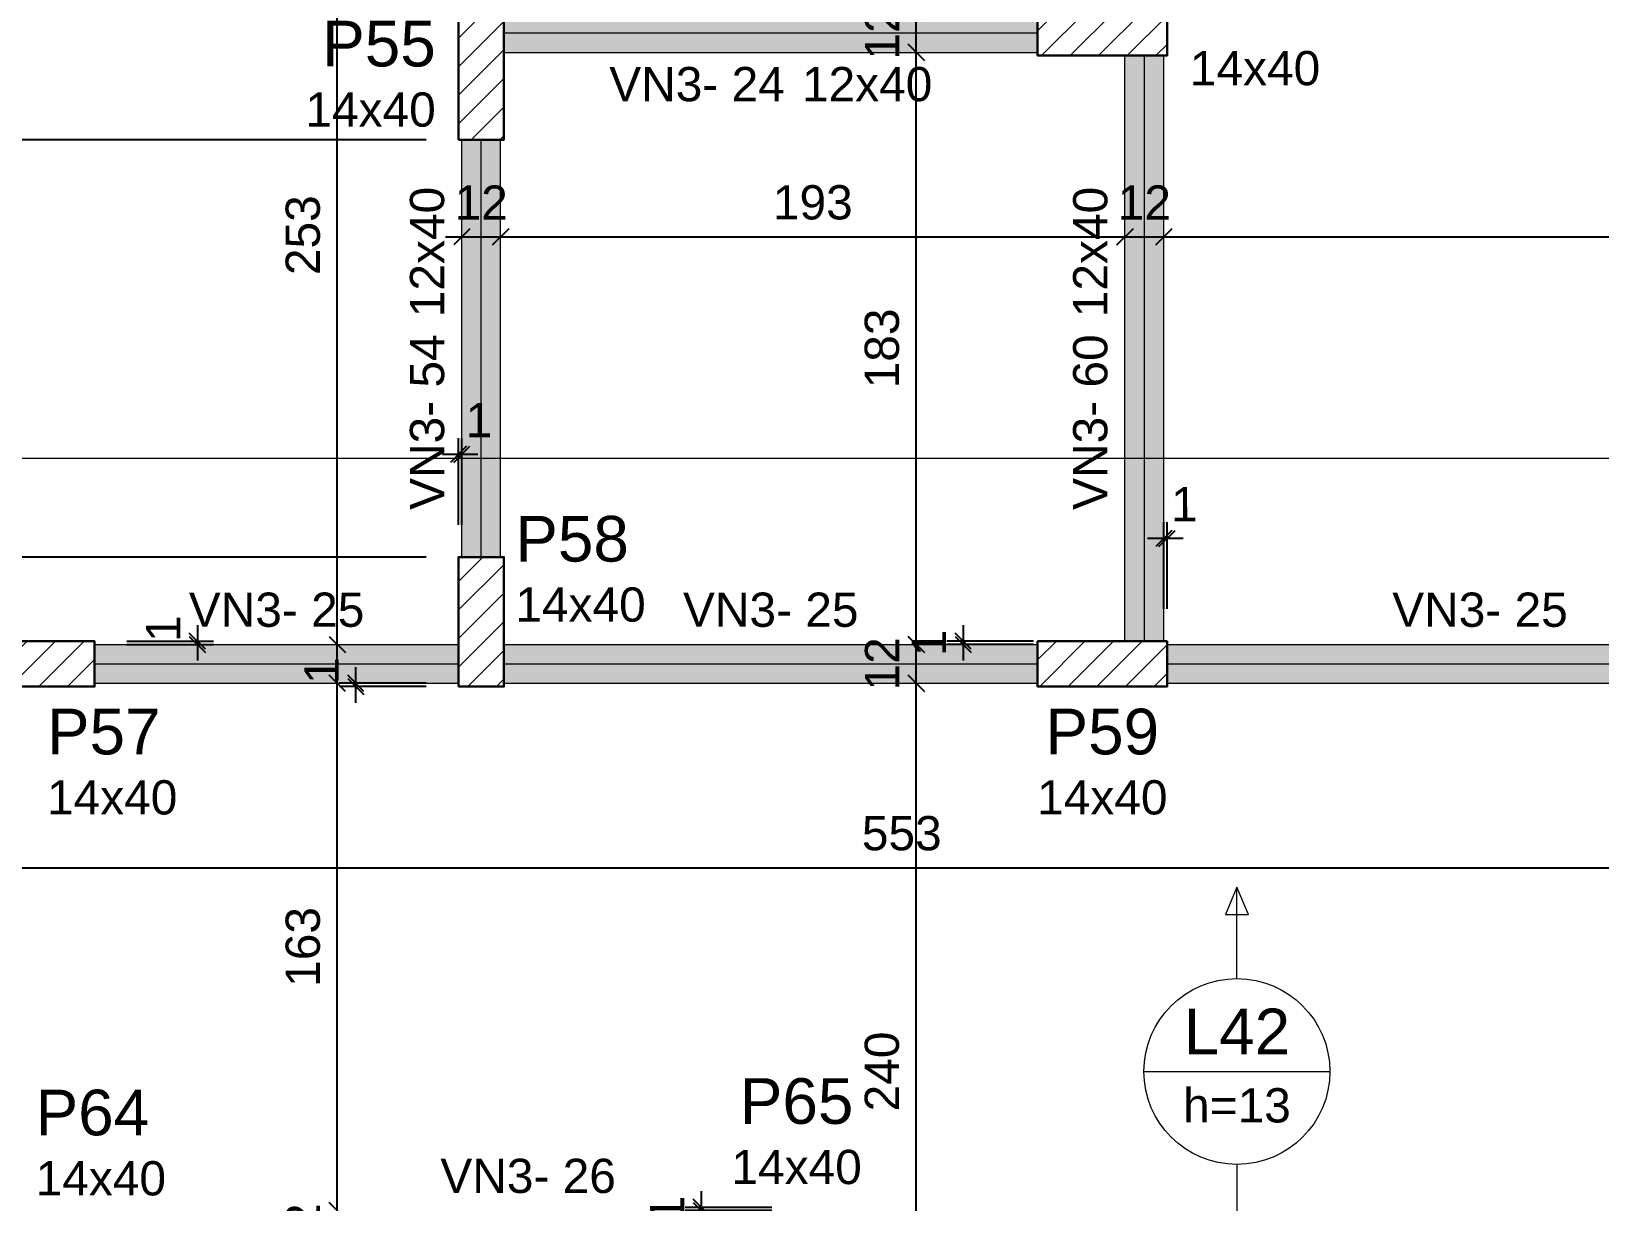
# Model space of a CAD drawing. Header units: millimetres. Extents: x -8 to 605, y -494 to 220.
# Drawn here: x 4.43 to 14.13, y -468.49 to -461.25 of the extents above; entities that cross this region are included whole.
import ezdxf

# ---------------------------------------------------------------- set-up
doc = ezdxf.new("R2010")
doc.units = ezdxf.units.MM
doc.header["$MEASUREMENT"] = 0
doc.linetypes.add('NULL', pattern=[0])
for name, color, linetype, lineweight in [('FO-Cotas', 5, 'Continuous', 5), ('FO-Eixos', 5, 'Continuous', 5), ('FO-Hachura pilar que passa', 19, 'Continuous', 5), ('FO-Hachura viga', 43, 'Continuous', 5), ('FO-Pilares', 4, 'Continuous', 30), ('FO-Textos das lajes', 1, 'Continuous', 20), ('FO-Textos das vigas', 7, 'Continuous', 5), ('FO-Textos dos pilares', 7, 'Continuous', 5), ('FO-Títulos', 1, 'Continuous', 20), ('FO-Vigas', 1, 'Continuous', 20)]:
    doc.layers.add(name, color=color, linetype=linetype, lineweight=lineweight)
doc.styles.add('Arial', font='arial.ttf')
doc.dimstyles.new('UM_50.000000', dxfattribs={"dimtxt": 0.18, "dimasz": 0.1, "dimexe": 0.1, "dimexo": 0.2, "dimgap": 0, "dimtad": 1, "dimtih": 1, "dimtoh": 1, "dimdec": 1, "dimlfac": 50, "dimzin": 0, "dimdsep": 46, "dimtxsty": 'Standard', "dimcen": 0.09, "dimdle": 0.1, "dimadec": 1, "dimazin": 2, "dimtfac": 1, "dimtdec": 4, "dimtofl": 0, "dimtmove": 0, "dimatfit": 3, "dimfxl": 1, "dimtolj": 1, "dimarcsym": 0})
pattern_1 = [(45, (-4.58844, -411.61486), (-0.08838835, 0.08838835), [])]

# ---------------------------------------------------------------- blocks, each defined once
blk = doc.blocks.new('_Oblique')
at = {"color": 0, "linetype": 'ByBlock', "lineweight": -2}
blk.add_line((-0.5, -0.5), (0.5, 0.5), dxfattribs=at)
blk = doc.blocks.new('*D4136')
at = {"layer": 'Defpoints', "color": 0, "transparency": 16777216}
for p in [(-1.9904, -464.5049), (7.0716, -464.5049), (4.0216, -465.0249)]:
    blk.add_point(p, dxfattribs=at)
at = {"layer": 'FO-Cotas', "color": 0, "lineweight": -2, "transparency": 16777216}
for p, q in [((-1.9904, -465.1249), (-1.9904, -464.4049)), ((6.8716, -464.5049), (-2.0904, -464.5049)), ((3.8216, -465.0249), (-2.0904, -465.0249))]:
    blk.add_line(p, q, dxfattribs=at)
at = {"layer": 'FO-Cotas', "color": 0, "lineweight": -2, "transparency": 16777216, "xscale": 0.1, "yscale": 0.1, "zscale": 0.1}
for p, rotation in [((-1.9904, -464.5049), 90), ((-1.9904, -465.0249), 270)]:
    blk.add_blockref('_Oblique', p, dxfattribs=dict(at, rotation=rotation))
at = {"layer": 'FO-Cotas', "color": 7, "transparency": 16777216, "insert": (-2.2022, -464.7649), "char_height": 0.2118, "attachment_point": 5, "rotation": 90, "style": 'Arial'}
blk.add_mtext('\\A1;26', dxfattribs=at)
blk = doc.blocks.new('*D4137')
at = {"layer": 'Defpoints', "color": 0, "transparency": 16777216}
for p in [(-1.9904, -461.9249), (7.0716, -461.9249), (7.0716, -464.5049)]:
    blk.add_point(p, dxfattribs=at)
at = {"layer": 'FO-Cotas', "color": 0, "lineweight": -2, "transparency": 16777216}
for p, q in [((-1.9904, -464.6049), (-1.9904, -461.8249)), ((6.8716, -461.9249), (-2.0904, -461.9249)), ((6.8716, -464.5049), (-2.0904, -464.5049))]:
    blk.add_line(p, q, dxfattribs=at)
at = {"layer": 'FO-Cotas', "color": 0, "lineweight": -2, "transparency": 16777216, "xscale": 0.1, "yscale": 0.1, "zscale": 0.1}
for p, rotation in [((-1.9904, -461.9249), 90), ((-1.9904, -464.5049), 270)]:
    blk.add_blockref('_Oblique', p, dxfattribs=dict(at, rotation=rotation))
at = {"layer": 'FO-Cotas', "color": 7, "transparency": 16777216, "insert": (-2.2022, -463.2149), "char_height": 0.2118, "attachment_point": 5, "rotation": 90, "style": 'Arial'}
blk.add_mtext('\\A1;129', dxfattribs=at)
blk = doc.blocks.new('*D4138')
at = {"layer": 'Defpoints', "color": 0, "transparency": 16777216}
for p in [(-1.9904, -461.1249), (7.0716, -461.1249), (7.0716, -461.9249)]:
    blk.add_point(p, dxfattribs=at)
at = {"layer": 'FO-Cotas', "color": 0, "lineweight": -2, "transparency": 16777216}
for p, q in [((-1.9904, -462.0249), (-1.9904, -461.0249)), ((6.8716, -461.1249), (-2.0904, -461.1249)), ((6.8716, -461.9249), (-2.0904, -461.9249))]:
    blk.add_line(p, q, dxfattribs=at)
at = {"layer": 'FO-Cotas', "color": 0, "lineweight": -2, "transparency": 16777216, "xscale": 0.1, "yscale": 0.1, "zscale": 0.1}
for p, rotation in [((-1.9904, -461.1249), 90), ((-1.9904, -461.9249), 270)]:
    blk.add_blockref('_Oblique', p, dxfattribs=dict(at, rotation=rotation))
at = {"layer": 'FO-Cotas', "color": 7, "transparency": 16777216, "insert": (-2.2022, -461.5249), "char_height": 0.2118, "attachment_point": 5, "rotation": 90, "style": 'Arial'}
blk.add_mtext('\\A1;40', dxfattribs=at)
blk = doc.blocks.new('*D4213')
at = {"layer": 'Defpoints', "color": 0, "transparency": 16777216}
for p in [(4.2816, -466.4249), (15.3416, -466.4249), (15.3416, -466.4249)]:
    blk.add_point(p, dxfattribs=at)
at = {"layer": 'FO-Cotas', "color": 0, "lineweight": -2, "transparency": 16777216}
blk.add_line((4.1816, -466.4249), (15.4416, -466.4249), dxfattribs=at)
at = {"layer": 'FO-Cotas', "color": 0, "lineweight": -2, "transparency": 16777216, "xscale": 0.1, "yscale": 0.1, "zscale": 0.1, "rotation": 180}
blk.add_blockref('_Oblique', (4.2816, -466.4249), dxfattribs=at)
at = {"layer": 'FO-Cotas', "color": 0, "lineweight": -2, "transparency": 16777216, "xscale": 0.1, "yscale": 0.1, "zscale": 0.1}
blk.add_blockref('_Oblique', (15.3416, -466.4249), dxfattribs=at)
at = {"layer": 'FO-Cotas', "color": 7, "transparency": 16777216, "insert": (9.8116, -466.2131), "char_height": 0.2118, "attachment_point": 5, "rotation": 0.00573, "style": 'Arial'}
blk.add_mtext('\\A1;553', dxfattribs=at)
blk = doc.blocks.new('*D4216')
at = {"layer": 'Defpoints', "color": 0, "transparency": 16777216}
for p in [(7.0916, -462.5249), (7.3316, -462.5249), (7.3316, -462.5249)]:
    blk.add_point(p, dxfattribs=at)
at = {"layer": 'FO-Cotas', "color": 0, "lineweight": -2, "transparency": 16777216}
blk.add_line((6.9916, -462.5249), (7.4316, -462.5249), dxfattribs=at)
at = {"layer": 'FO-Cotas', "color": 0, "lineweight": -2, "transparency": 16777216, "xscale": 0.1, "yscale": 0.1, "zscale": 0.1, "rotation": 180}
blk.add_blockref('_Oblique', (7.0916, -462.5249), dxfattribs=at)
at = {"layer": 'FO-Cotas', "color": 0, "lineweight": -2, "transparency": 16777216, "xscale": 0.1, "yscale": 0.1, "zscale": 0.1}
blk.add_blockref('_Oblique', (7.3316, -462.5249), dxfattribs=at)
at = {"layer": 'FO-Cotas', "color": 7, "transparency": 16777216, "insert": (7.2116, -462.3131), "char_height": 0.2118, "attachment_point": 5, "rotation": 0.00573, "style": 'Arial'}
blk.add_mtext('\\A1;12', dxfattribs=at)
blk = doc.blocks.new('*D4217')
at = {"layer": 'Defpoints', "color": 0, "transparency": 16777216}
for p in [(7.3316, -462.5249), (11.1916, -462.5249), (11.1916, -462.5249)]:
    blk.add_point(p, dxfattribs=at)
at = {"layer": 'FO-Cotas', "color": 0, "lineweight": -2, "transparency": 16777216}
blk.add_line((7.2316, -462.5249), (11.2916, -462.5249), dxfattribs=at)
at = {"layer": 'FO-Cotas', "color": 0, "lineweight": -2, "transparency": 16777216, "xscale": 0.1, "yscale": 0.1, "zscale": 0.1, "rotation": 180}
blk.add_blockref('_Oblique', (7.3316, -462.5249), dxfattribs=at)
at = {"layer": 'FO-Cotas', "color": 0, "lineweight": -2, "transparency": 16777216, "xscale": 0.1, "yscale": 0.1, "zscale": 0.1}
blk.add_blockref('_Oblique', (11.1916, -462.5249), dxfattribs=at)
at = {"layer": 'FO-Cotas', "color": 7, "transparency": 16777216, "insert": (9.2616, -462.3131), "char_height": 0.2118, "attachment_point": 5, "rotation": 0.00573, "style": 'Arial'}
blk.add_mtext('\\A1;193', dxfattribs=at)
blk = doc.blocks.new('*D4218')
at = {"layer": 'Defpoints', "color": 0, "transparency": 16777216}
for p in [(11.1916, -462.5249), (11.4316, -462.5249), (11.4316, -462.5249)]:
    blk.add_point(p, dxfattribs=at)
at = {"layer": 'FO-Cotas', "color": 0, "lineweight": -2, "transparency": 16777216}
blk.add_line((11.0916, -462.5249), (11.5316, -462.5249), dxfattribs=at)
at = {"layer": 'FO-Cotas', "color": 0, "lineweight": -2, "transparency": 16777216, "xscale": 0.1, "yscale": 0.1, "zscale": 0.1, "rotation": 180}
blk.add_blockref('_Oblique', (11.1916, -462.5249), dxfattribs=at)
at = {"layer": 'FO-Cotas', "color": 0, "lineweight": -2, "transparency": 16777216, "xscale": 0.1, "yscale": 0.1, "zscale": 0.1}
blk.add_blockref('_Oblique', (11.4316, -462.5249), dxfattribs=at)
at = {"layer": 'FO-Cotas', "color": 7, "transparency": 16777216, "insert": (11.3116, -462.3131), "char_height": 0.2118, "attachment_point": 5, "rotation": 0.00573, "style": 'Arial'}
blk.add_mtext('\\A1;12', dxfattribs=at)
blk = doc.blocks.new('*D4219')
at = {"layer": 'Defpoints', "color": 0, "transparency": 16777216}
for p in [(11.4316, -462.5249), (19.7716, -462.5249), (19.7716, -462.5249)]:
    blk.add_point(p, dxfattribs=at)
at = {"layer": 'FO-Cotas', "color": 0, "lineweight": -2, "transparency": 16777216}
blk.add_line((11.3316, -462.5249), (19.8716, -462.5249), dxfattribs=at)
at = {"layer": 'FO-Cotas', "color": 0, "lineweight": -2, "transparency": 16777216, "xscale": 0.1, "yscale": 0.1, "zscale": 0.1, "rotation": 180}
blk.add_blockref('_Oblique', (11.4316, -462.5249), dxfattribs=at)
at = {"layer": 'FO-Cotas', "color": 0, "lineweight": -2, "transparency": 16777216, "xscale": 0.1, "yscale": 0.1, "zscale": 0.1}
blk.add_blockref('_Oblique', (19.7716, -462.5249), dxfattribs=at)
at = {"layer": 'FO-Cotas', "color": 7, "transparency": 16777216, "insert": (15.6016, -462.3131), "char_height": 0.2118, "attachment_point": 5, "rotation": 0.00573, "style": 'Arial'}
blk.add_mtext('\\A1;417', dxfattribs=at)
blk = doc.blocks.new('*D4299')
at = {"layer": 'Defpoints', "color": 0, "transparency": 16777216}
for p in [(6.3216, -468.5449), (6.3216, -468.5449), (6.3216, -468.7849)]:
    blk.add_point(p, dxfattribs=at)
at = {"layer": 'FO-Cotas', "color": 0, "lineweight": -2, "transparency": 16777216}
blk.add_line((6.3216, -468.8849), (6.3216, -468.4449), dxfattribs=at)
at = {"layer": 'FO-Cotas', "color": 0, "lineweight": -2, "transparency": 16777216, "xscale": 0.1, "yscale": 0.1, "zscale": 0.1}
for p, rotation in [((6.3216, -468.5449), 90), ((6.3216, -468.7849), 270)]:
    blk.add_blockref('_Oblique', p, dxfattribs=dict(at, rotation=rotation))
at = {"layer": 'FO-Cotas', "color": 7, "transparency": 16777216, "insert": (6.1098, -468.6649), "char_height": 0.2118, "attachment_point": 5, "rotation": 90, "style": 'Arial'}
blk.add_mtext('\\A1;12', dxfattribs=at)
blk = doc.blocks.new('*D4300')
at = {"layer": 'Defpoints', "color": 0, "transparency": 16777216}
for p in [(6.3216, -465.2849), (6.3216, -465.2849), (6.3216, -468.5449)]:
    blk.add_point(p, dxfattribs=at)
at = {"layer": 'FO-Cotas', "color": 0, "lineweight": -2, "transparency": 16777216}
blk.add_line((6.3216, -468.6449), (6.3216, -465.1849), dxfattribs=at)
at = {"layer": 'FO-Cotas', "color": 0, "lineweight": -2, "transparency": 16777216, "xscale": 0.1, "yscale": 0.1, "zscale": 0.1}
for p, rotation in [((6.3216, -465.2849), 90), ((6.3216, -468.5449), 270)]:
    blk.add_blockref('_Oblique', p, dxfattribs=dict(at, rotation=rotation))
at = {"layer": 'FO-Cotas', "color": 7, "transparency": 16777216, "insert": (6.1098, -466.9149), "char_height": 0.2118, "attachment_point": 5, "rotation": 90, "style": 'Arial'}
blk.add_mtext('\\A1;163', dxfattribs=at)
blk = doc.blocks.new('*D4301')
at = {"layer": 'Defpoints', "color": 0, "transparency": 16777216}
for p in [(6.3216, -459.9849), (6.3216, -459.9849), (6.3216, -465.0449)]:
    blk.add_point(p, dxfattribs=at)
at = {"layer": 'FO-Cotas', "color": 0, "lineweight": -2, "transparency": 16777216}
blk.add_line((6.3216, -465.1449), (6.3216, -459.8849), dxfattribs=at)
at = {"layer": 'FO-Cotas', "color": 0, "lineweight": -2, "transparency": 16777216, "xscale": 0.1, "yscale": 0.1, "zscale": 0.1}
for p, rotation in [((6.3216, -459.9849), 90), ((6.3216, -465.0449), 270)]:
    blk.add_blockref('_Oblique', p, dxfattribs=dict(at, rotation=rotation))
at = {"layer": 'FO-Cotas', "color": 7, "transparency": 16777216, "insert": (6.1098, -462.5149), "char_height": 0.2118, "attachment_point": 5, "rotation": 90, "style": 'Arial'}
blk.add_mtext('\\A1;253', dxfattribs=at)
blk = doc.blocks.new('*D4322')
at = {"layer": 'Defpoints', "color": 0, "transparency": 16777216}
for p in [(9.9016, -465.2849), (9.9016, -465.2849), (9.9016, -470.0849)]:
    blk.add_point(p, dxfattribs=at)
at = {"layer": 'FO-Cotas', "color": 0, "lineweight": -2, "transparency": 16777216}
blk.add_line((9.9016, -470.1849), (9.9016, -465.1849), dxfattribs=at)
at = {"layer": 'FO-Cotas', "color": 0, "lineweight": -2, "transparency": 16777216, "xscale": 0.1, "yscale": 0.1, "zscale": 0.1}
for p, rotation in [((9.9016, -465.2849), 90), ((9.9016, -470.0849), 270)]:
    blk.add_blockref('_Oblique', p, dxfattribs=dict(at, rotation=rotation))
at = {"layer": 'FO-Cotas', "color": 7, "transparency": 16777216, "insert": (9.6898, -467.6849), "char_height": 0.2118, "attachment_point": 5, "rotation": 90, "style": 'Arial'}
blk.add_mtext('\\A1;240', dxfattribs=at)
blk = doc.blocks.new('*D4323')
at = {"layer": 'Defpoints', "color": 0, "transparency": 16777216}
for p in [(9.9016, -465.0449), (9.9016, -465.0449), (9.9016, -465.2849)]:
    blk.add_point(p, dxfattribs=at)
at = {"layer": 'FO-Cotas', "color": 0, "lineweight": -2, "transparency": 16777216}
blk.add_line((9.9016, -465.3849), (9.9016, -464.9449), dxfattribs=at)
at = {"layer": 'FO-Cotas', "color": 0, "lineweight": -2, "transparency": 16777216, "xscale": 0.1, "yscale": 0.1, "zscale": 0.1}
for p, rotation in [((9.9016, -465.0449), 90), ((9.9016, -465.2849), 270)]:
    blk.add_blockref('_Oblique', p, dxfattribs=dict(at, rotation=rotation))
at = {"layer": 'FO-Cotas', "color": 7, "transparency": 16777216, "insert": (9.6898, -465.1649), "char_height": 0.2118, "attachment_point": 5, "rotation": 90, "style": 'Arial'}
blk.add_mtext('\\A1;12', dxfattribs=at)
blk = doc.blocks.new('*D4324')
at = {"layer": 'Defpoints', "color": 0, "transparency": 16777216}
for p in [(9.9016, -461.3849), (9.9016, -461.3849), (9.9016, -465.0449)]:
    blk.add_point(p, dxfattribs=at)
at = {"layer": 'FO-Cotas', "color": 0, "lineweight": -2, "transparency": 16777216}
blk.add_line((9.9016, -465.1449), (9.9016, -461.2849), dxfattribs=at)
at = {"layer": 'FO-Cotas', "color": 0, "lineweight": -2, "transparency": 16777216, "xscale": 0.1, "yscale": 0.1, "zscale": 0.1}
for p, rotation in [((9.9016, -461.3849), 90), ((9.9016, -465.0449), 270)]:
    blk.add_blockref('_Oblique', p, dxfattribs=dict(at, rotation=rotation))
at = {"layer": 'FO-Cotas', "color": 7, "transparency": 16777216, "insert": (9.6898, -463.2149), "char_height": 0.2118, "attachment_point": 5, "rotation": 90, "style": 'Arial'}
blk.add_mtext('\\A1;183', dxfattribs=at)
blk = doc.blocks.new('*D4325')
at = {"layer": 'Defpoints', "color": 0, "transparency": 16777216}
for p in [(9.9016, -461.1449), (9.9016, -461.1449), (9.9016, -461.3849)]:
    blk.add_point(p, dxfattribs=at)
at = {"layer": 'FO-Cotas', "color": 0, "lineweight": -2, "transparency": 16777216}
blk.add_line((9.9016, -461.4849), (9.9016, -461.0449), dxfattribs=at)
at = {"layer": 'FO-Cotas', "color": 0, "lineweight": -2, "transparency": 16777216, "xscale": 0.1, "yscale": 0.1, "zscale": 0.1}
for p, rotation in [((9.9016, -461.1449), 90), ((9.9016, -461.3849), 270)]:
    blk.add_blockref('_Oblique', p, dxfattribs=dict(at, rotation=rotation))
at = {"layer": 'FO-Cotas', "color": 7, "transparency": 16777216, "insert": (9.6898, -461.2649), "char_height": 0.2118, "attachment_point": 5, "rotation": 90, "style": 'Arial'}
blk.add_mtext('\\A1;12', dxfattribs=at)
blk = doc.blocks.new('*D4430')
at = {"layer": 'Defpoints', "color": 0, "transparency": 16777216}
for p in [(7.0916, -463.8695), (7.0716, -464.5049), (7.0916, -464.5049)]:
    blk.add_point(p, dxfattribs=at)
at = {"layer": 'FO-Cotas', "color": 0, "lineweight": -2, "transparency": 16777216}
for p, q in [((7.0716, -464.3049), (7.0716, -463.7695)), ((7.0916, -464.3049), (7.0916, -463.7695)), ((6.9716, -463.8695), (7.1916, -463.8695))]:
    blk.add_line(p, q, dxfattribs=at)
at = {"layer": 'FO-Cotas', "color": 0, "lineweight": -2, "transparency": 16777216, "xscale": 0.1, "yscale": 0.1, "zscale": 0.1, "rotation": 180}
blk.add_blockref('_Oblique', (7.0716, -463.8695), dxfattribs=at)
at = {"layer": 'FO-Cotas', "color": 0, "lineweight": -2, "transparency": 16777216, "xscale": 0.1, "yscale": 0.1, "zscale": 0.1}
blk.add_blockref('_Oblique', (7.0916, -463.8695), dxfattribs=at)
at = {"layer": 'FO-Cotas', "color": 7, "transparency": 16777216, "insert": (7.1978, -463.6577), "char_height": 0.2118, "attachment_point": 5, "rotation": 0.00573, "style": 'Arial'}
blk.add_mtext('\\A1;1', dxfattribs=at)
blk = doc.blocks.new('*D4431')
at = {"layer": 'Defpoints', "color": 0, "transparency": 16777216}
for p in [(11.4316, -464.3895), (11.4316, -465.0249), (11.4516, -465.0249)]:
    blk.add_point(p, dxfattribs=at)
at = {"layer": 'FO-Cotas', "color": 0, "lineweight": -2, "transparency": 16777216}
for p, q in [((11.4316, -464.8249), (11.4316, -464.2895)), ((11.4516, -464.8249), (11.4516, -464.2895)), ((11.5516, -464.3895), (11.3316, -464.3895))]:
    blk.add_line(p, q, dxfattribs=at)
at = {"layer": 'FO-Cotas', "color": 0, "lineweight": -2, "transparency": 16777216, "xscale": 0.1, "yscale": 0.1, "zscale": 0.1, "rotation": 180}
blk.add_blockref('_Oblique', (11.4316, -464.3895), dxfattribs=at)
at = {"layer": 'FO-Cotas', "color": 0, "lineweight": -2, "transparency": 16777216, "xscale": 0.1, "yscale": 0.1, "zscale": 0.1}
blk.add_blockref('_Oblique', (11.4516, -464.3895), dxfattribs=at)
at = {"layer": 'FO-Cotas', "color": 7, "transparency": 16777216, "insert": (11.5578, -464.1777), "char_height": 0.2118, "attachment_point": 5, "rotation": 0.00573, "style": 'Arial'}
blk.add_mtext('\\A1;1', dxfattribs=at)
blk = doc.blocks.new('*D4508')
at = {"layer": 'Defpoints', "color": 0, "transparency": 16777216}
for p in [(4.8216, -465.0249), (4.8216, -465.0449), (5.457, -465.0449)]:
    blk.add_point(p, dxfattribs=at)
at = {"layer": 'FO-Cotas', "color": 0, "lineweight": -2, "transparency": 16777216}
for p, q in [((5.457, -464.9249), (5.457, -465.1449)), ((5.0216, -465.0249), (5.557, -465.0249)), ((5.0216, -465.0449), (5.557, -465.0449))]:
    blk.add_line(p, q, dxfattribs=at)
at = {"layer": 'FO-Cotas', "color": 0, "lineweight": -2, "transparency": 16777216, "xscale": 0.1, "yscale": 0.1, "zscale": 0.1}
for p, rotation in [((5.457, -465.0249), 90), ((5.457, -465.0449), 270)]:
    blk.add_blockref('_Oblique', p, dxfattribs=dict(at, rotation=rotation))
at = {"layer": 'FO-Cotas', "color": 7, "transparency": 16777216, "insert": (5.2452, -464.9466), "char_height": 0.2118, "attachment_point": 5, "rotation": 90, "style": 'Arial'}
blk.add_mtext('\\A1;1', dxfattribs=at)
blk = doc.blocks.new('*D4509')
at = {"layer": 'Defpoints', "color": 0, "transparency": 16777216}
for p in [(6.4362, -465.2849), (7.0716, -465.2849), (7.0716, -465.3049)]:
    blk.add_point(p, dxfattribs=at)
at = {"layer": 'FO-Cotas', "color": 0, "lineweight": -2, "transparency": 16777216}
for p, q in [((6.4362, -465.4049), (6.4362, -465.1849)), ((6.8716, -465.2849), (6.3362, -465.2849)), ((6.8716, -465.3049), (6.3362, -465.3049))]:
    blk.add_line(p, q, dxfattribs=at)
at = {"layer": 'FO-Cotas', "color": 0, "lineweight": -2, "transparency": 16777216, "xscale": 0.1, "yscale": 0.1, "zscale": 0.1}
for p, rotation in [((6.4362, -465.2849), 90), ((6.4362, -465.3049), 270)]:
    blk.add_blockref('_Oblique', p, dxfattribs=dict(at, rotation=rotation))
at = {"layer": 'FO-Cotas', "color": 7, "transparency": 16777216, "insert": (6.2244, -465.2066), "char_height": 0.2118, "attachment_point": 5, "rotation": 90, "style": 'Arial'}
blk.add_mtext('\\A1;1', dxfattribs=at)
blk = doc.blocks.new('*D4510')
at = {"layer": 'Defpoints', "color": 0, "transparency": 16777216}
for p in [(10.1912, -465.0449), (10.8266, -465.0249), (10.8266, -465.0449)]:
    blk.add_point(p, dxfattribs=at)
at = {"layer": 'FO-Cotas', "color": 0, "lineweight": -2, "transparency": 16777216}
for p, q in [((10.1912, -464.9249), (10.1912, -465.1449)), ((10.6266, -465.0249), (10.0912, -465.0249)), ((10.6266, -465.0449), (10.0912, -465.0449))]:
    blk.add_line(p, q, dxfattribs=at)
at = {"layer": 'FO-Cotas', "color": 0, "lineweight": -2, "transparency": 16777216, "xscale": 0.1, "yscale": 0.1, "zscale": 0.1}
for p, rotation in [((10.1912, -465.0249), 90), ((10.1912, -465.0449), 270)]:
    blk.add_blockref('_Oblique', p, dxfattribs=dict(at, rotation=rotation))
at = {"layer": 'FO-Cotas', "color": 7, "transparency": 16777216, "insert": (9.9794, -465.0349), "char_height": 0.2118, "attachment_point": 5, "rotation": 90, "style": 'Arial'}
blk.add_mtext('\\A1;1', dxfattribs=at)
blk = doc.blocks.new('*D4517')
at = {"layer": 'Defpoints', "color": 0, "transparency": 16777216}
for p in [(8.5724, -468.5449), (9.2078, -468.5249), (9.2078, -468.5449)]:
    blk.add_point(p, dxfattribs=at)
at = {"layer": 'FO-Cotas', "color": 0, "lineweight": -2, "transparency": 16777216}
for p, q in [((8.5724, -468.4249), (8.5724, -468.6449)), ((9.0078, -468.5249), (8.4724, -468.5249)), ((9.0078, -468.5449), (8.4724, -468.5449))]:
    blk.add_line(p, q, dxfattribs=at)
at = {"layer": 'FO-Cotas', "color": 0, "lineweight": -2, "transparency": 16777216, "xscale": 0.1, "yscale": 0.1, "zscale": 0.1}
for p, rotation in [((8.5724, -468.5249), 90), ((8.5724, -468.5449), 270)]:
    blk.add_blockref('_Oblique', p, dxfattribs=dict(at, rotation=rotation))
at = {"layer": 'FO-Cotas', "color": 7, "transparency": 16777216, "insert": (8.3606, -468.5349), "char_height": 0.2118, "attachment_point": 5, "rotation": 90, "style": 'Arial'}
blk.add_mtext('\\A1;1', dxfattribs=at)

msp = doc.modelspace()

# ---------------------------------------------------------------- hatches: boundary and pattern name
at = {"layer": 'FO-Hachura pilar que passa', "linetype": 'Continuous', "ltscale": 0.2}
h = msp.add_hatch(dxfattribs=at)
h.set_pattern_fill('ANSI31', color=19, style=0)
h.set_pattern_definition(pattern_1)
h.paths.add_polyline_path([(7.0716, -461.9249), (7.2116, -461.9249), (7.3516, -461.9249), (7.3516, -461.5249), (7.3516, -461.1249), (7.2116, -461.1249), (7.0716, -461.1249), (7.0716, -461.5249)])
h = msp.add_hatch(dxfattribs=at)
h.set_pattern_fill('ANSI31', color=19, style=0)
h.set_pattern_definition(pattern_1)
h.paths.add_polyline_path([(10.6516, -461.1249), (10.6516, -461.2649), (10.6516, -461.4049), (11.0516, -461.4049), (11.4516, -461.4049), (11.4516, -461.2649), (11.4516, -461.1249), (11.0516, -461.1249)])
h = msp.add_hatch(dxfattribs=at)
h.set_pattern_fill('ANSI31', color=19, style=0)
h.set_pattern_definition(pattern_1)
h.paths.add_polyline_path([(7.0716, -465.3049), (7.2116, -465.3049), (7.3516, -465.3049), (7.3516, -464.9049), (7.3516, -464.5049), (7.2116, -464.5049), (7.0716, -464.5049), (7.0716, -464.9049)])
h = msp.add_hatch(dxfattribs=at)
h.set_pattern_fill('ANSI31', color=19, style=0)
h.set_pattern_definition(pattern_1)
h.paths.add_polyline_path([(4.0216, -465.0249), (4.0216, -465.1649), (4.0216, -465.3049), (4.4216, -465.3049), (4.8216, -465.3049), (4.8216, -465.1649), (4.8216, -465.0249), (4.4216, -465.0249)])
h = msp.add_hatch(dxfattribs=at)
h.set_pattern_fill('ANSI31', color=19, style=0)
h.set_pattern_definition(pattern_1)
h.paths.add_polyline_path([(10.6516, -465.0249), (10.6516, -465.1649), (10.6516, -465.3049), (11.0516, -465.3049), (11.4516, -465.3049), (11.4516, -465.1649), (11.4516, -465.0249), (11.0516, -465.0249)])
at = {"layer": 'FO-Hachura viga', "linetype": 'Continuous', "ltscale": 0.2}
for points in [[(10.6516, -461.1449), (10.6516, -461.1449), (7.3516, -461.1449), (7.3516, -461.3849), (10.6516, -461.3849), (10.6516, -461.1449)], [(11.4316, -461.4049), (11.4316, -461.4049), (11.1916, -461.4049), (11.1916, -465.0249), (11.4316, -465.0249), (11.4316, -461.4049)], [(7.3316, -461.9249), (7.3316, -461.9249), (7.0916, -461.9249), (7.0916, -464.5049), (7.3316, -464.5049), (7.3316, -461.9249)], [(7.0716, -465.0449), (7.0716, -465.0449), (4.8216, -465.0449), (4.8216, -465.2849), (7.0716, -465.2849), (7.0716, -465.0449)], [(10.6516, -465.0449), (10.6516, -465.0449), (7.3516, -465.0449), (7.3516, -465.2849), (10.6516, -465.2849), (10.6516, -465.0449)], [(15.3216, -465.0449), (15.3216, -465.0449), (11.4516, -465.0449), (11.4516, -465.2849), (15.3216, -465.2849), (15.3216, -465.0449)]]:
    msp.add_hatch(color=43, dxfattribs=at).paths.add_polyline_path(points)

# ---------------------------------------------------------------- linework, layer by layer
at = {"layer": 'FO-Eixos'}
for p, q in [((7.3516, -461.2649), (10.6516, -461.2649)), ((11.3116, -465.0249), (11.3116, -461.4049)), ((7.2116, -464.5049), (7.2116, -461.9249)), ((4.8216, -465.1649), (7.0716, -465.1649)), ((7.3516, -465.1649), (10.6516, -465.1649)), ((11.4516, -465.1649), (15.3216, -465.1649))]:
    msp.add_line(p, q, dxfattribs=at)
at = {"layer": 'FO-Pilares'}
for points in [[(7.0716, -461.9249), (7.2116, -461.9249), (7.3516, -461.9249), (7.3516, -461.5249), (7.3516, -461.1249), (7.2116, -461.1249), (7.0716, -461.1249), (7.0716, -461.5249), (7.0716, -461.9249)], [(10.6516, -461.1249), (10.6516, -461.2649), (10.6516, -461.4049), (11.0516, -461.4049), (11.4516, -461.4049), (11.4516, -461.2649), (11.4516, -461.1249), (11.0516, -461.1249), (10.6516, -461.1249)], [(7.0716, -465.3049), (7.2116, -465.3049), (7.3516, -465.3049), (7.3516, -464.9049), (7.3516, -464.5049), (7.2116, -464.5049), (7.0716, -464.5049), (7.0716, -464.9049), (7.0716, -465.3049)], [(4.0216, -465.0249), (4.0216, -465.1649), (4.0216, -465.3049), (4.4216, -465.3049), (4.8216, -465.3049), (4.8216, -465.1649), (4.8216, -465.0249), (4.4216, -465.0249), (4.0216, -465.0249)], [(10.6516, -465.0249), (10.6516, -465.1649), (10.6516, -465.3049), (11.0516, -465.3049), (11.4516, -465.3049), (11.4516, -465.1649), (11.4516, -465.0249), (11.0516, -465.0249), (10.6516, -465.0249)]]:
    msp.add_lwpolyline(points, close=True, dxfattribs=at)
at = {"layer": 'FO-Textos das lajes'}
for p, q in [((11.8838, -466.5454), (11.8132, -466.7149)), ((11.9544, -466.7149), (11.8838, -466.5454)), ((11.8132, -466.7149), (11.9544, -466.7149)), ((11.3092, -467.6849), (12.4585, -467.6849))]:
    msp.add_line(p, q, dxfattribs=at)
for points in [[(11.8838, -467.1102), (11.8838, -466.5454)], [(11.8838, -468.2595), (11.8838, -468.8243)]]:
    msp.add_lwpolyline(points, dxfattribs=at)
msp.add_circle((11.8838, -467.6849), 0.5746, dxfattribs=at)
at = {"layer": 'FO-Títulos'}
msp.add_line((32.4233, -463.8952), (-5.2144, -463.8952), dxfattribs=at)
at = {"layer": 'FO-Vigas'}
for p, q in [((7.3516, -461.3849), (10.6516, -461.3849)), ((11.1916, -465.0249), (11.1916, -461.4049)), ((11.4316, -465.0249), (11.4316, -461.4049)), ((7.0916, -464.5049), (7.0916, -461.9249)), ((7.3316, -464.5049), (7.3316, -461.9249)), ((4.8216, -465.0449), (7.0716, -465.0449)), ((7.3516, -465.0449), (10.6516, -465.0449)), ((11.4516, -465.0449), (15.3216, -465.0449)), ((4.8216, -465.2849), (7.0716, -465.2849)), ((7.3516, -465.2849), (10.6516, -465.2849)), ((11.4516, -465.2849), (15.3216, -465.2849))]:
    msp.add_line(p, q, dxfattribs=at)

# ---------------------------------------------------------------- texts
at = {"layer": 'FO-Textos das lajes', "linetype": 'NULL', "ltscale": 0.2, "attachment_point": 8, "line_spacing_factor": 0.798, "style": 'Arial'}
for s, insert, char_height, width in [('L42', (11.8836, -467.5787), 0.2824, 1.316001), ('h=13', (11.8836, -468.003), 0.2118, 1.332467)]:
    msp.add_mtext(s, dxfattribs=dict(at, insert=insert, char_height=char_height, width=width))
at = {"layer": 'FO-Textos das vigas', "linetype": 'NULL', "ltscale": 0.2, "char_height": 0.2118, "line_spacing_factor": 0.798, "style": 'Arial'}
for s, insert, width, attachment_point in [('VN3- 24', (9.0886, -461.6898), 2.170627, 9), ('12x40', (9.1946, -461.6898), 1.612069, 7), ('VN3- 25', (5.9466, -464.939), 2.170627, 8), ('VN3- 25', (9.0016, -464.939), 2.170627, 8), ('VN3- 25', (13.3866, -464.939), 2.170627, 8), ('VN3- 26', (7.5016, -468.439), 2.170627, 8)]:
    msp.add_mtext(s, dxfattribs=dict(at, insert=insert, width=width, attachment_point=attachment_point))
at = {"layer": 'FO-Textos das vigas', "linetype": 'NULL', "ltscale": 0.2, "char_height": 0.2118, "rotation": 90.00021, "line_spacing_factor": 0.798, "style": 'Arial'}
for s, insert, width, attachment_point in [('12x40', (6.9857, -463.0219), 1.612069, 7), ('12x40', (11.0857, -463.0219), 1.612069, 7), ('VN3- 54', (6.9857, -463.1279), 2.170627, 9), ('VN3- 60', (11.0857, -463.1279), 2.170627, 9)]:
    msp.add_mtext(s, dxfattribs=dict(at, insert=insert, width=width, attachment_point=attachment_point))
at = {"layer": 'FO-Textos dos pilares', "linetype": 'NULL', "ltscale": 0.2, "line_spacing_factor": 0.798, "style": 'Arial'}
for s, insert, char_height, width, attachment_point in [('P55', (6.9306, -461.4758), 0.2824, 1.403821, 9), ('14x40', (11.5926, -461.591), 0.2118, 1.612069, 7), ('14x40', (6.9306, -461.8471), 0.2118, 1.612069, 9), ('P58', (7.4226, -464.5368), 0.2824, 1.403821, 7), ('14x40', (7.4226, -464.9071), 0.2118, 1.612069, 7), ('P57', (4.5271, -465.7287), 0.2824, 1.403821, 7), ('P59', (11.0516, -465.7287), 0.2824, 1.403821, 8), ('14x40', (4.5271, -466.099), 0.2118, 1.612069, 7), ('14x40', (11.0516, -466.099), 0.2118, 1.612069, 8), ('P64', (4.457, -468.0837), 0.2824, 1.403821, 7), ('P65', (9.1616, -468.0127), 0.2824, 1.403821, 8), ('14x40', (9.1616, -468.384), 0.2118, 1.612069, 8), ('14x40', (4.457, -468.454), 0.2118, 1.612069, 7)]:
    msp.add_mtext(s, dxfattribs=dict(at, insert=insert, char_height=char_height, width=width, attachment_point=attachment_point))

# ---------------------------------------------------------------- dimensions: what is measured, and where the dimension line sits
at = {"layer": 'FO-Cotas'}
for base, p1, p2, override, picture, middle in [((6.3216, -459.9849), (6.3216, -465.0449), (6.3216, -459.9849), {"dimtxt": 0.2118, "dimasz": 0.1, "dimexe": 0.1, "dimexo": 0.2, "dimtad": 1, "dimtih": 0, "dimtoh": 0, "dimdec": 1, "dimlfac": 50, "dimzin": 8, "dimtxsty": 'Arial', "dimblk": 'Oblique', "dimblk1": 'Oblique', "dimblk2": 'Oblique', "dimsah": 1, "dimdle": 0.1, "dimse1": 1, "dimse2": 1, "dimclrt": 7, "dimadec": 1, "dimazin": 3, "dimtmove": 2, "dimldrblk": 'Oblique'}, '*D4301', (6.1098, -462.5149)), ((-1.9904, -461.1249), (7.0716, -461.9249), (7.0716, -461.1249), {"dimtxt": 0.2118, "dimasz": 0.1, "dimexe": 0.1, "dimexo": 0.2, "dimtad": 1, "dimtih": 0, "dimtoh": 0, "dimdec": 1, "dimlfac": 50, "dimzin": 8, "dimtxsty": 'Arial', "dimblk": 'Oblique', "dimblk1": 'Oblique', "dimblk2": 'Oblique', "dimsah": 1, "dimdle": 0.1, "dimse1": 0, "dimse2": 0, "dimclrt": 7, "dimadec": 1, "dimazin": 3, "dimtmove": 2, "dimldrblk": 'Oblique'}, '*D4138', (-2.2022, -461.5249)), ((9.9016, -461.1449), (9.9016, -461.3849), (9.9016, -461.1449), {"dimtxt": 0.2118, "dimasz": 0.1, "dimexe": 0.1, "dimexo": 0.2, "dimtad": 1, "dimtih": 0, "dimtoh": 0, "dimdec": 1, "dimlfac": 50, "dimzin": 8, "dimtxsty": 'Arial', "dimblk": 'Oblique', "dimblk1": 'Oblique', "dimblk2": 'Oblique', "dimsah": 1, "dimdle": 0.1, "dimse1": 1, "dimse2": 1, "dimclrt": 7, "dimadec": 1, "dimazin": 3, "dimtmove": 2, "dimldrblk": 'Oblique'}, '*D4325', (9.6898, -461.2649)), ((9.9016, -461.3849), (9.9016, -465.0449), (9.9016, -461.3849), {"dimtxt": 0.2118, "dimasz": 0.1, "dimexe": 0.1, "dimexo": 0.2, "dimtad": 1, "dimtih": 0, "dimtoh": 0, "dimdec": 1, "dimlfac": 50, "dimzin": 8, "dimtxsty": 'Arial', "dimblk": 'Oblique', "dimblk1": 'Oblique', "dimblk2": 'Oblique', "dimsah": 1, "dimdle": 0.1, "dimse1": 1, "dimse2": 1, "dimclrt": 7, "dimadec": 1, "dimazin": 3, "dimtmove": 2, "dimldrblk": 'Oblique'}, '*D4324', (9.6898, -463.2149)), ((-1.9904, -461.9249), (7.0716, -464.5049), (7.0716, -461.9249), {"dimtxt": 0.2118, "dimasz": 0.1, "dimexe": 0.1, "dimexo": 0.2, "dimtad": 1, "dimtih": 0, "dimtoh": 0, "dimdec": 1, "dimlfac": 50, "dimzin": 8, "dimtxsty": 'Arial', "dimblk": 'Oblique', "dimblk1": 'Oblique', "dimblk2": 'Oblique', "dimsah": 1, "dimdle": 0.1, "dimse1": 0, "dimse2": 0, "dimclrt": 7, "dimadec": 1, "dimazin": 3, "dimtmove": 2, "dimldrblk": 'Oblique'}, '*D4137', (-2.2022, -463.2149)), ((-1.9904, -464.5049), (4.0216, -465.0249), (7.0716, -464.5049), {"dimtxt": 0.2118, "dimasz": 0.1, "dimexe": 0.1, "dimexo": 0.2, "dimtad": 1, "dimtih": 0, "dimtoh": 0, "dimdec": 1, "dimlfac": 50, "dimzin": 8, "dimtxsty": 'Arial', "dimblk": 'Oblique', "dimblk1": 'Oblique', "dimblk2": 'Oblique', "dimsah": 1, "dimdle": 0.1, "dimse1": 0, "dimse2": 0, "dimclrt": 7, "dimadec": 1, "dimazin": 3, "dimtmove": 2, "dimldrblk": 'Oblique'}, '*D4136', (-2.2022, -464.7649)), ((5.457, -465.0449), (4.8216, -465.0249), (4.8216, -465.0449), {"dimtxt": 0.2118, "dimasz": 0.1, "dimexe": 0.1, "dimexo": 0.2, "dimtad": 1, "dimtih": 0, "dimtoh": 0, "dimdec": 1, "dimlfac": 50, "dimzin": 8, "dimtxsty": 'Arial', "dimblk": 'Oblique', "dimblk1": 'Oblique', "dimblk2": 'Oblique', "dimsah": 1, "dimdle": 0.1, "dimse1": 0, "dimse2": 0, "dimclrt": 7, "dimadec": 1, "dimazin": 3, "dimtmove": 2, "dimldrblk": 'Oblique'}, '*D4508', (5.2452, -464.9466)), ((9.9016, -465.0449), (9.9016, -465.2849), (9.9016, -465.0449), {"dimtxt": 0.2118, "dimasz": 0.1, "dimexe": 0.1, "dimexo": 0.2, "dimtad": 1, "dimtih": 0, "dimtoh": 0, "dimdec": 1, "dimlfac": 50, "dimzin": 8, "dimtxsty": 'Arial', "dimblk": 'Oblique', "dimblk1": 'Oblique', "dimblk2": 'Oblique', "dimsah": 1, "dimdle": 0.1, "dimse1": 1, "dimse2": 1, "dimclrt": 7, "dimadec": 1, "dimazin": 3, "dimtmove": 2, "dimldrblk": 'Oblique'}, '*D4323', (9.6898, -465.1649)), ((10.1912, -465.0449), (10.8266, -465.0249), (10.8266, -465.0449), {"dimtxt": 0.2118, "dimasz": 0.1, "dimexe": 0.1, "dimexo": 0.2, "dimtad": 1, "dimtih": 0, "dimtoh": 0, "dimdec": 1, "dimlfac": 50, "dimzin": 8, "dimtxsty": 'Arial', "dimblk": 'Oblique', "dimblk1": 'Oblique', "dimblk2": 'Oblique', "dimsah": 1, "dimdle": 0.1, "dimse1": 0, "dimse2": 0, "dimclrt": 7, "dimadec": 1, "dimazin": 3, "dimtmove": 2, "dimldrblk": 'Oblique'}, '*D4510', (9.9794, -465.0349)), ((6.3216, -465.2849), (6.3216, -468.5449), (6.3216, -465.2849), {"dimtxt": 0.2118, "dimasz": 0.1, "dimexe": 0.1, "dimexo": 0.2, "dimtad": 1, "dimtih": 0, "dimtoh": 0, "dimdec": 1, "dimlfac": 50, "dimzin": 8, "dimtxsty": 'Arial', "dimblk": 'Oblique', "dimblk1": 'Oblique', "dimblk2": 'Oblique', "dimsah": 1, "dimdle": 0.1, "dimse1": 1, "dimse2": 1, "dimclrt": 7, "dimadec": 1, "dimazin": 3, "dimtmove": 2, "dimldrblk": 'Oblique'}, '*D4300', (6.1098, -466.9149)), ((6.4362, -465.2849), (7.0716, -465.3049), (7.0716, -465.2849), {"dimtxt": 0.2118, "dimasz": 0.1, "dimexe": 0.1, "dimexo": 0.2, "dimtad": 1, "dimtih": 0, "dimtoh": 0, "dimdec": 1, "dimlfac": 50, "dimzin": 8, "dimtxsty": 'Arial', "dimblk": 'Oblique', "dimblk1": 'Oblique', "dimblk2": 'Oblique', "dimsah": 1, "dimdle": 0.1, "dimse1": 0, "dimse2": 0, "dimclrt": 7, "dimadec": 1, "dimazin": 3, "dimtmove": 2, "dimldrblk": 'Oblique'}, '*D4509', (6.2244, -465.2066)), ((9.9016, -465.2849), (9.9016, -470.0849), (9.9016, -465.2849), {"dimtxt": 0.2118, "dimasz": 0.1, "dimexe": 0.1, "dimexo": 0.2, "dimtad": 1, "dimtih": 0, "dimtoh": 0, "dimdec": 1, "dimlfac": 50, "dimzin": 8, "dimtxsty": 'Arial', "dimblk": 'Oblique', "dimblk1": 'Oblique', "dimblk2": 'Oblique', "dimsah": 1, "dimdle": 0.1, "dimse1": 1, "dimse2": 1, "dimclrt": 7, "dimadec": 1, "dimazin": 3, "dimtmove": 2, "dimldrblk": 'Oblique'}, '*D4322', (9.6898, -467.6849)), ((6.3216, -468.5449), (6.3216, -468.7849), (6.3216, -468.5449), {"dimtxt": 0.2118, "dimasz": 0.1, "dimexe": 0.1, "dimexo": 0.2, "dimtad": 1, "dimtih": 0, "dimtoh": 0, "dimdec": 1, "dimlfac": 50, "dimzin": 8, "dimtxsty": 'Arial', "dimblk": 'Oblique', "dimblk1": 'Oblique', "dimblk2": 'Oblique', "dimsah": 1, "dimdle": 0.1, "dimse1": 1, "dimse2": 1, "dimclrt": 7, "dimadec": 1, "dimazin": 3, "dimtmove": 2, "dimldrblk": 'Oblique'}, '*D4299', (6.1098, -468.6649)), ((8.5724, -468.5449), (9.2078, -468.5249), (9.2078, -468.5449), {"dimtxt": 0.2118, "dimasz": 0.1, "dimexe": 0.1, "dimexo": 0.2, "dimtad": 1, "dimtih": 0, "dimtoh": 0, "dimdec": 1, "dimlfac": 50, "dimzin": 8, "dimtxsty": 'Arial', "dimblk": 'Oblique', "dimblk1": 'Oblique', "dimblk2": 'Oblique', "dimsah": 1, "dimdle": 0.1, "dimse1": 0, "dimse2": 0, "dimclrt": 7, "dimadec": 1, "dimazin": 3, "dimtmove": 2, "dimldrblk": 'Oblique'}, '*D4517', (8.3606, -468.5349))]:
    dim = msp.add_linear_dim(base=base, p1=p1, p2=p2, angle=90, dimstyle='UM_50.000000', override=override, dxfattribs=at)
    dim.commit()
    dim.dimension.update_dxf_attribs({"geometry": picture, "text_midpoint": middle, "dimtype": 160, "text_rotation": 90})
for base, p1, p2, override, picture, middle in [((7.3316, -462.5249), (7.0916, -462.5249), (7.3316, -462.5249), {"dimtxt": 0.2118, "dimasz": 0.1, "dimexe": 0.1, "dimexo": 0.2, "dimtad": 1, "dimtih": 0, "dimtoh": 0, "dimdec": 1, "dimlfac": 50, "dimzin": 8, "dimtxsty": 'Arial', "dimblk": 'Oblique', "dimblk1": 'Oblique', "dimblk2": 'Oblique', "dimsah": 1, "dimdle": 0.1, "dimse1": 1, "dimse2": 1, "dimclrt": 7, "dimadec": 1, "dimazin": 3, "dimtmove": 2, "dimldrblk": 'Oblique'}, '*D4216', (7.2116, -462.3131)), ((11.1916, -462.5249), (7.3316, -462.5249), (11.1916, -462.5249), {"dimtxt": 0.2118, "dimasz": 0.1, "dimexe": 0.1, "dimexo": 0.2, "dimtad": 1, "dimtih": 0, "dimtoh": 0, "dimdec": 1, "dimlfac": 50, "dimzin": 8, "dimtxsty": 'Arial', "dimblk": 'Oblique', "dimblk1": 'Oblique', "dimblk2": 'Oblique', "dimsah": 1, "dimdle": 0.1, "dimse1": 1, "dimse2": 1, "dimclrt": 7, "dimadec": 1, "dimazin": 3, "dimtmove": 2, "dimldrblk": 'Oblique'}, '*D4217', (9.2616, -462.3131)), ((11.4316, -462.5249), (11.1916, -462.5249), (11.4316, -462.5249), {"dimtxt": 0.2118, "dimasz": 0.1, "dimexe": 0.1, "dimexo": 0.2, "dimtad": 1, "dimtih": 0, "dimtoh": 0, "dimdec": 1, "dimlfac": 50, "dimzin": 8, "dimtxsty": 'Arial', "dimblk": 'Oblique', "dimblk1": 'Oblique', "dimblk2": 'Oblique', "dimsah": 1, "dimdle": 0.1, "dimse1": 1, "dimse2": 1, "dimclrt": 7, "dimadec": 1, "dimazin": 3, "dimtmove": 2, "dimldrblk": 'Oblique'}, '*D4218', (11.3116, -462.3131)), ((19.7716, -462.5249), (11.4316, -462.5249), (19.7716, -462.5249), {"dimtxt": 0.2118, "dimasz": 0.1, "dimexe": 0.1, "dimexo": 0.2, "dimtad": 1, "dimtih": 0, "dimtoh": 0, "dimdec": 1, "dimlfac": 50, "dimzin": 8, "dimtxsty": 'Arial', "dimblk": 'Oblique', "dimblk1": 'Oblique', "dimblk2": 'Oblique', "dimsah": 1, "dimdle": 0.1, "dimse1": 1, "dimse2": 1, "dimclrt": 7, "dimadec": 1, "dimazin": 3, "dimtmove": 2, "dimldrblk": 'Oblique'}, '*D4219', (15.6016, -462.3131)), ((7.0916, -463.8695), (7.0716, -464.5049), (7.0916, -464.5049), {"dimtxt": 0.2118, "dimasz": 0.1, "dimexe": 0.1, "dimexo": 0.2, "dimtad": 1, "dimtih": 0, "dimtoh": 0, "dimdec": 1, "dimlfac": 50, "dimzin": 8, "dimtxsty": 'Arial', "dimblk": 'Oblique', "dimblk1": 'Oblique', "dimblk2": 'Oblique', "dimsah": 1, "dimdle": 0.1, "dimse1": 0, "dimse2": 0, "dimclrt": 7, "dimadec": 1, "dimazin": 3, "dimtmove": 2, "dimldrblk": 'Oblique'}, '*D4430', (7.1978, -463.6577)), ((11.4316, -464.3895), (11.4516, -465.0249), (11.4316, -465.0249), {"dimtxt": 0.2118, "dimasz": 0.1, "dimexe": 0.1, "dimexo": 0.2, "dimtad": 1, "dimtih": 0, "dimtoh": 0, "dimdec": 1, "dimlfac": 50, "dimzin": 8, "dimtxsty": 'Arial', "dimblk": 'Oblique', "dimblk1": 'Oblique', "dimblk2": 'Oblique', "dimsah": 1, "dimdle": 0.1, "dimse1": 0, "dimse2": 0, "dimclrt": 7, "dimadec": 1, "dimazin": 3, "dimtmove": 2, "dimldrblk": 'Oblique'}, '*D4431', (11.5578, -464.1777)), ((15.3416, -466.4249), (4.2816, -466.4249), (15.3416, -466.4249), {"dimtxt": 0.2118, "dimasz": 0.1, "dimexe": 0.1, "dimexo": 0.2, "dimtad": 1, "dimtih": 0, "dimtoh": 0, "dimdec": 1, "dimlfac": 50, "dimzin": 8, "dimtxsty": 'Arial', "dimblk": 'Oblique', "dimblk1": 'Oblique', "dimblk2": 'Oblique', "dimsah": 1, "dimdle": 0.1, "dimse1": 1, "dimse2": 1, "dimclrt": 7, "dimadec": 1, "dimazin": 3, "dimtmove": 2, "dimldrblk": 'Oblique'}, '*D4213', (9.8116, -466.2131))]:
    dim = msp.add_linear_dim(base=base, p1=p1, p2=p2, dimstyle='UM_50.000000', override=override, dxfattribs=at)
    dim.commit()
    dim.dimension.update_dxf_attribs({"geometry": picture, "text_midpoint": middle, "dimtype": 160, "text_rotation": 0.00573})

doc.saveas('drawing.dxf')
